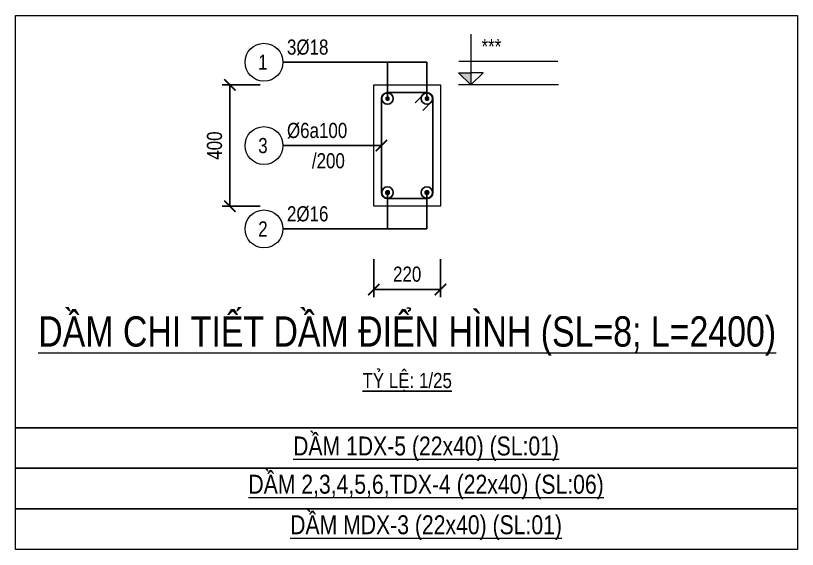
# Model space of a CAD drawing. Extents: x -165145 to 691808, y -202842 to 311040.
# Drawn here: x 371399 to 373977, y -88849 to -87088 of the extents above; entities that cross this region are included whole.
import ezdxf
from ezdxf.enums import TextEntityAlignment as Align

# ---------------------------------------------------------------- set-up
doc = ezdxf.new("R2010")
doc.units = 0
doc.header["$LTSCALE"] = 10
doc.header["$MEASUREMENT"] = 0
doc.layers.get('0').update_dxf_attribs({"linetype": 'CONTINUOUS'})
doc.layers.get('Defpoints').update_dxf_attribs({"color": 5, "linetype": 'CONTINUOUS'})
for name, color, linetype, lineweight in [('DCE_BaoBeTong', 4, 'CONTINUOUS', 18), ('DCE_Block', 8, 'CONTINUOUS', 9), ('DCE_Dim', 254, 'CONTINUOUS', 9), ('DCE_ThepChu', 1, 'CONTINUOUS', 35), ('DCE_ThepChu.TTT', 5, 'CONTINUOUS', 35), ('DCE_ThepDai', 220, 'CONTINUOUS', 25), ('GE_KC_NETMANH', 8, 'CONTINUOUS', 20), ('GE_KC_TEXT', 4, 'CONTINUOUS', 20)]:
    doc.layers.add(name, color=color, linetype=linetype, lineweight=lineweight)
doc.styles.add('Dce_Text', font='arial.ttf', dxfattribs={"width": 0.8})
doc.styles.add('GE_KC-Arial', font='arial.ttf', dxfattribs={"width": 0.75})
doc.dimstyles.new('Dce_207MV', dxfattribs={"dimscale": 25, "dimtxt": 2.5, "dimasz": 1.5, "dimexe": 1, "dimexo": 2, "dimgap": 1, "dimtad": 1, "dimdec": 0, "dimrnd": 5, "dimtxsty": 'Dce_Text', "dimblk": 'ARCHTICK', "dimcen": 2.5, "dimclrd": 8, "dimclre": 8, "dimclrt": 3, "dimadec": 0, "dimazin": 0, "dimtfac": 1, "dimtdec": 0, "dimtix": 1, "dimtmove": 2, "dimatfit": 3, "dimldrblk": 'DOTBLANK', "dimfxl": 1, "dimarcsym": 0})
doc.dimstyles.new('Dce_208MV', dxfattribs={"dimscale": 25, "dimtxt": 2.5, "dimasz": 1.5, "dimexe": 1, "dimexo": 2, "dimgap": 1, "dimtad": 1, "dimdec": 0, "dimrnd": 5, "dimtxsty": 'Dce_Text', "dimblk": 'ARCHTICK', "dimcen": 2.5, "dimclrd": 8, "dimclre": 8, "dimclrt": 3, "dimadec": 0, "dimazin": 0, "dimtfac": 1, "dimtdec": 0, "dimtix": 1, "dimtmove": 2, "dimatfit": 3, "dimldrblk": 'ARCHTICK', "dimfxl": 1, "dimarcsym": 0})
doc.dimstyles.new('Dce_25MV', dxfattribs={"dimscale": 25, "dimtxt": 2, "dimasz": 1.5, "dimexe": 1, "dimexo": 2, "dimgap": 1, "dimtad": 1, "dimdec": 0, "dimrnd": 5, "dimtxsty": 'Dce_Text', "dimblk": 'ARCHTICK', "dimcen": 2.5, "dimclrd": 8, "dimclre": 8, "dimclrt": 3, "dimadec": 0, "dimazin": 0, "dimtfac": 1, "dimtdec": 0, "dimtix": 1, "dimtmove": 2, "dimatfit": 3, "dimldrblk": 'OBLIQUE', "dimfxl": 4, "dimfxlon": 1, "dimarcsym": 0})

# ---------------------------------------------------------------- blocks, each defined once
blk = doc.blocks.new('Dce_KhtMcThepChu')
blk.add_circle((-2.5, 0), 2.5)
at = {"color": 3, "style": 'Dce_Text', "width": 0.8}
blk.add_attdef('DKVAKC', (0.5366843562450043, 1), '', height=2, dxfattribs=at)
at = {"color": 11, "style": 'Dce_Text', "width": 0.8}
blk.add_attdef('SH', text='', height=2, dxfattribs=at).set_placement((-2.637789904502043, -1), align=Align.CENTER)
blk = doc.blocks.new('_ArchTick')
at = {"color": 0, "linetype": 'ByBlock', "const_width": 0.15}
blk.add_lwpolyline([(-0.5, -0.5), (0.5, 0.5)], dxfattribs=at)
blk = doc.blocks.new('Dce_CaoTrinh')
blk.add_hatch(color=256).paths.add_polyline_path([(-11.56125648126181, 1.596954857552191), (-13.17326738989505, 1.596954857552191), (-11.56125648126181, -5.456968210637569e-12)])
at = {"ltscale": 50}
h = blk.add_hatch(dxfattribs=at)
h.set_pattern_fill('ANSI31', color=8, scale=1.406250541793835, style=0)
h.set_pattern_definition([(45.00000000000001, (-11.56125648126181, 0), (-3.157122508925224, 3.157122508925225), [])])
h.paths.add_polyline_path([(-11.56125648126181, 1.596954857552191), (-11.56125648126181, -5.456968210637569e-12), (-9.949245572337531, 1.596954857552191)])
at = {"color": 8, "ltscale": 50}
for p, q in [((-13.15396137812058, 3.14083388047402), (-0.09178570810763631, 3.14083388047402)), ((0, 0), (-13.19995220639976, 0))]:
    blk.add_line(p, q, dxfattribs=at)
for points in [[(-11.56125648126181, 6.694950748638803), (-11.56125648126181, -5.456968210637569e-12)], [(-11.56125648126181, -5.456968210637569e-12), (-13.17326738989505, 1.596954857552191), (-11.56125648126181, 1.596954857552191)], [(-11.56125648126181, -5.456968210637569e-12), (-9.949245572337531, 1.596954857552191), (-11.56125648126181, 1.596954857552191)]]:
    blk.add_lwpolyline(points, dxfattribs=at)
at = {"color": 3, "style": 'Dce_Text', "width": 0.8}
blk.add_attdef('CT', (-10.15169207191502, 4.068271311698481), '', height=2, dxfattribs=at)
blk = doc.blocks.new('*D1435')
at = {"layer": 'DCE_Dim', "color": 8, "lineweight": -2, "transparency": 16777216}
for p, q in [((372205.3533037939, -87317.06446919162), (372080.3533037939, -87317.06446919162)), ((372105.3533037939, -87317.06446919162), (372105.3533037939, -87717.06446919162)), ((372205.3533037939, -87717.06446919162), (372080.3533037939, -87717.06446919162))]:
    blk.add_line(p, q, dxfattribs=at)
at = {"layer": 'Defpoints', "color": 0, "transparency": 16777216}
for p in [(372280.3533037915, -87317.06446919162), (372105.3533037939, -87717.06446919162), (372280.3533037915, -87717.06446919162)]:
    blk.add_point(p, dxfattribs=at)
at = {"layer": 'DCE_Dim', "color": 8, "lineweight": -2, "transparency": 16777216, "xscale": 37.5, "yscale": 37.5, "zscale": 37.5}
for p, rotation in [((372105.3533037939, -87317.06446919162), 90), ((372105.3533037939, -87717.06446919162), 270)]:
    blk.add_blockref('_ArchTick', p, dxfattribs=dict(at, rotation=rotation))
at = {"layer": 'DCE_Dim', "color": 3, "transparency": 16777216, "insert": (372054.8246544077, -87517.06446919173), "char_height": 50, "attachment_point": 5, "rotation": 90, "style": 'Dce_Text'}
blk.add_mtext('400', dxfattribs=at)
blk = doc.blocks.new('_Oblique')
at = {"color": 0, "linetype": 'ByBlock', "lineweight": -2}
blk.add_line((-0.5, -0.5), (0.5, 0.5), dxfattribs=at)
blk = doc.blocks.new('*D1436')
at = {"layer": 'DCE_Dim', "color": 8, "lineweight": -2, "transparency": 16777216}
for p, q in [((372580.3533037914, -87892.0644691916), (372580.3533037914, -88017.0644691916)), ((372800.3533037914, -87892.0644691916), (372800.3533037914, -88017.0644691916)), ((372580.3533037914, -87992.0644691916), (372800.3533037914, -87992.0644691916))]:
    blk.add_line(p, q, dxfattribs=at)
at = {"layer": 'Defpoints', "color": 0, "transparency": 16777216}
for p in [(372580.3533037914, -87817.0644691916), (372800.3533037914, -87817.0644691916), (372800.3533037914, -87992.0644691916)]:
    blk.add_point(p, dxfattribs=at)
at = {"layer": 'DCE_Dim', "color": 8, "lineweight": -2, "transparency": 16777216, "xscale": 37.5, "yscale": 37.5, "zscale": 37.5, "rotation": 180}
blk.add_blockref('_ArchTick', (372580.3533037914, -87992.0644691916), dxfattribs=at)
at = {"layer": 'DCE_Dim', "color": 8, "lineweight": -2, "transparency": 16777216, "xscale": 37.5, "yscale": 37.5, "zscale": 37.5}
blk.add_blockref('_ArchTick', (372800.3533037914, -87992.0644691916), dxfattribs=at)
at = {"layer": 'DCE_Dim', "color": 3, "transparency": 16777216, "insert": (372690.3533037914, -87941.5358198055), "char_height": 50, "attachment_point": 5, "style": 'Dce_Text'}
blk.add_mtext('220', dxfattribs=at)
blk = doc.blocks.new('_DotBlank')
at = {"color": 0, "linetype": 'ByBlock', "lineweight": -2}
blk.add_line((-0.5, 0), (-1, 0), dxfattribs=at)
blk.add_circle((0, 0), 0.5, dxfattribs=at)
blk = doc.blocks.new('Dce_McThepChu')
at = {"color": 0}
for p, q in [((-0.5, 0), (0.5, 0)), ((-0.3535533905960619, 0.353553390592424), (0.3535533905960619, -0.353553390592424)), ((0.3535533905960619, 0.353553390592424), (-0.3535533905960619, -0.353553390592424)), ((0, 0.5), (0, -0.5))]:
    blk.add_line(p, q, dxfattribs=at)
at = {"color": 0, "const_width": 0.08333333333333334}
blk.add_lwpolyline([(-0.5, -1.818989403545856e-12, 1), (0.5000000000145519, -1.818989403545856e-12, 1), (-0.5, -1.818989403545856e-12, 1)], format="xyb", dxfattribs=at)
blk = doc.blocks.new('Dce_KhTenDam')
at = {"color": 255, "linetype": 'ByBlock', "lineweight": -2, "style": 'Dce_Text', "width": 0.8}
blk.add_attdef('TENDAM', text='', height=2, dxfattribs=at).set_placement((0, 0.7353247664414084), align=Align.CENTER)
at = {"color": 11, "lineweight": 25, "style": 'Dce_Text', "width": 0.8}
blk.add_attdef('TL', text='', height=1, dxfattribs=at).set_placement((0, -1.999434476778333), align=Align.CENTER)
blk = doc.blocks.new('Dce_KyHieuChuGiuaLoai2')
at = {"style": 'Dce_Text', "width": 0.8}
blk.add_attdef('DKVAKC', text='', height=2, dxfattribs=at).set_placement((0, 0), align=Align.MIDDLE_CENTER)

msp = doc.modelspace()

# ---------------------------------------------------------------- linework, layer by layer
at = {"layer": 'DCE_BaoBeTong'}
msp.add_lwpolyline([(372580.3533037914, -87317.0644691916), (372800.3533037914, -87317.0644691916), (372800.3533037914, -87717.0644691916), (372580.3533037914, -87717.0644691916)], close=True, dxfattribs=at)
at = {"layer": 'DCE_ThepDai'}
msp.add_lwpolyline([(372716.4121782945, -87376.00559468855), (372750.3533037914, -87342.0644691916), (372755.3533037914, -87342.0644691916, -0.3926990816987241), (372775.3533037914, -87362.0644691916), (372775.3533037914, -87672.0644691916, -0.3926990816987241), (372755.3533037914, -87692.0644691916), (372625.3533037914, -87692.0644691916, -0.3926990816987241), (372605.3533037914, -87672.0644691916), (372605.3533037914, -87362.0644691916, -0.3926990816987241), (372625.3533037914, -87342.0644691916), (372755.3533037914, -87342.0644691916, -0.3926990816987241), (372775.3533037914, -87362.0644691916), (372775.3533037914, -87367.0644691916), (372741.4121782945, -87401.00559468855)], format="xyb", dxfattribs=at)
at = {"layer": 'GE_KC_NETMANH'}
for points in [[(371398.6488124465, -87088.32416814385), (373977.4901041183, -87088.32416814385), (373977.4901041183, -88447.71629829198), (371398.6488124465, -88447.71629829198)], [(371398.6488124465, -88447.71629829198), (373977.4901041183, -88447.71629829198), (373977.4901041183, -88581.55332389544), (371398.6488124465, -88581.55332389544)], [(371398.6488124465, -88581.55332389544), (373977.4901041183, -88581.55332389544), (373977.4901041183, -88715.39034949889), (371398.6488124465, -88715.39034949889)], [(371398.6488124465, -88715.39034949889), (373977.4901041183, -88715.39034949889), (373977.4901041183, -88849.22737510235), (371398.6488124465, -88849.22737510235)]]:
    msp.add_lwpolyline(points, close=True, dxfattribs=at)

# ---------------------------------------------------------------- block references
at = {"xscale": 25, "yscale": 25, "zscale": 25}
msp.add_blockref('Dce_KyHieuChuGiuaLoai2', (372430.3533037914, -87567.0644691916), dxfattribs=at).add_auto_attribs({'DKVAKC': '/200'})
at = {"layer": 'DCE_Block'}
for name, p, xscale, yscale, zscale, values in [('Dce_CaoTrinh', (373189.3847037915, -87317.0644691916), 25, 25, 25, {'CT': '***  '}), ('Dce_KhtMcThepChu', (372280.3533037914, -87242.0644691916), 25, 25, 25, {'DKVAKC': '3%%c18', 'SH': '1'}), ('Dce_KhtMcThepChu', (372280.3533037914, -87517.0644691916), 25, 25, 25, {'DKVAKC': '%%c6a100', 'SH': '3'}), ('Dce_KhtMcThepChu', (372280.3533037914, -87792.0644691916), 25, 25, 25, {'DKVAKC': '2%%c16', 'SH': '2'}), ('Dce_KhTenDam', (372690.3533037914, -88217.0644691916), 50, 50, 50, {'TENDAM': '%%uDẦM CHI TIẾT DẦM ĐIỂN HÌNH (SL=8; L=2400)', 'TL': '%%UTỶ LỆ: 1/25'})]:
    msp.add_blockref(name, p, dxfattribs=dict(at, xscale=xscale, yscale=yscale, zscale=zscale)).add_auto_attribs(values)
at = {"layer": 'DCE_ThepChu'}
for p, xscale, yscale, zscale in [((372755.3533037914, -87362.0644691916), 14, 14, 14), ((372755.3533037914, -87672.0644691916), 16, 16, 16)]:
    msp.add_blockref('Dce_McThepChu', p, dxfattribs=dict(at, xscale=xscale, yscale=yscale, zscale=zscale))
at = {"layer": 'DCE_ThepChu.TTT'}
for p, xscale, yscale, zscale in [((372625.3533037914, -87362.0644691916), 14, 14, 14), ((372625.3533037914, -87672.0644691916), 16, 16, 16)]:
    msp.add_blockref('Dce_McThepChu', p, dxfattribs=dict(at, xscale=xscale, yscale=yscale, zscale=zscale))

# ---------------------------------------------------------------- texts
at = {"layer": 'GE_KC_TEXT', "color": 4, "style": 'GE_KC-Arial', "width": 0.8}
for s, p in [('%%UDẦM 1DX-5 (22x40) (SL:01)', (372752.6543799803, -88539.35119402602)), ('%%UDẦM 2,3,4,5,6,TDX-4 (22x40) (SL:06)', (372752.6543799803, -88665.48236097112)), ('%%UDẦM MDX-3 (22x40) (SL:01)', (372752.6543799803, -88799.31938657457))]:
    msp.add_text(s, height=62.5, dxfattribs=at).set_placement(p, align=Align.CENTER)

# ---------------------------------------------------------------- dimensions: what is measured, and where the dimension line sits
at = {"layer": 'DCE_Dim'}
dim = msp.add_linear_dim(base=(372105.3533037939, -87717.06446919162), p1=(372280.3533037914, -87317.0644691916), p2=(372280.3533037914, -87717.0644691916), angle=90, dimstyle='Dce_25MV', dxfattribs=at)
dim.commit()
dim.dimension.update_dxf_attribs({"geometry": '*D1435', "text_midpoint": (372054.8246544077, -87517.06446919173)})
dim = msp.add_linear_dim(base=(372800.3533037914, -87992.0644691916), p1=(372580.3533037914, -87817.0644691916), p2=(372800.3533037914, -87817.0644691916), dimstyle='Dce_25MV', dxfattribs=at)
dim.commit()
dim.dimension.update_dxf_attribs({"geometry": '*D1436', "text_midpoint": (372690.3533037914, -87941.5358198055)})

# ---------------------------------------------------------------- leaders
at = {"layer": 'DCE_Block'}
for points, dimstyle in [([(372625.3533037914, -87362.0644691916), (372625.3533037914, -87242.0644691916), (372280.3533037914, -87242.0644691916)], 'Dce_207MV'), ([(372755.3533037914, -87362.0644691916), (372755.3533037914, -87242.0644691916), (372280.3533037914, -87242.0644691916)], 'Dce_207MV'), ([(372605.3533037914, -87517.0644691916), (372280.3533037914, -87517.0644691916)], 'Dce_208MV'), ([(372625.3533037914, -87672.0644691916), (372625.3533037914, -87792.0644691916), (372280.3533037914, -87792.0644691916)], 'Dce_207MV'), ([(372755.3533037914, -87672.0644691916), (372755.3533037914, -87792.0644691916), (372280.3533037914, -87792.0644691916)], 'Dce_207MV')]:
    msp.add_leader(points, dimstyle=dimstyle, dxfattribs=at)

doc.saveas('drawing.dxf')
